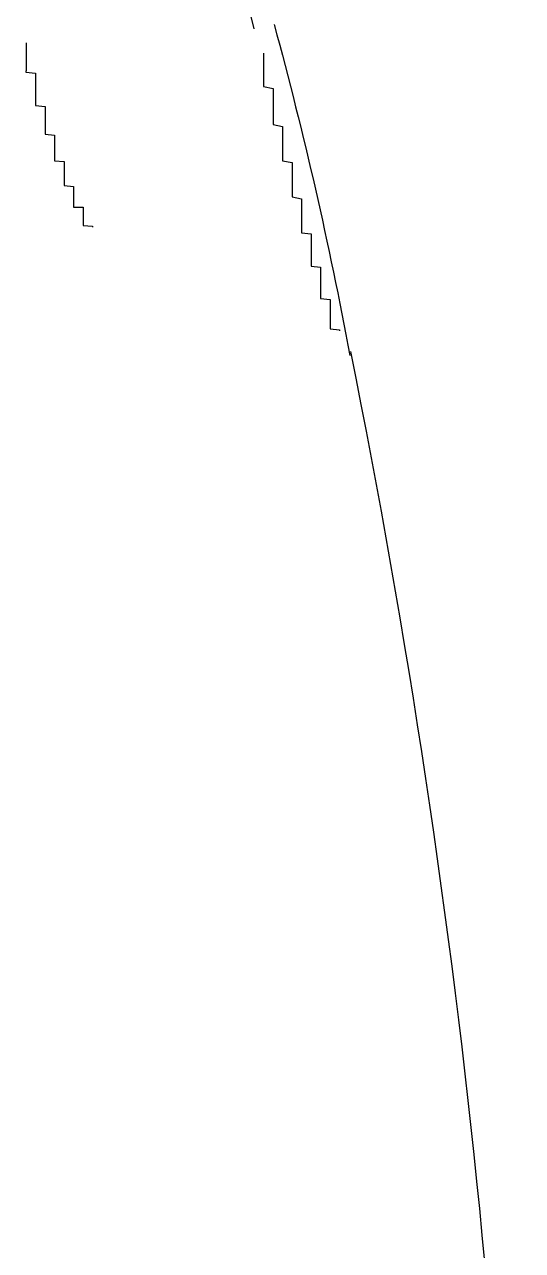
# Model space of a CAD drawing. Header units: millimetres. Extents: x 2698011 to 2856548, y 1019778 to 1210064.
# Drawn here: x 2781362.56 to 2781367.8, y 1123976.99 to 1123989.89 of the extents above; entities that cross this region are included whole.
import ezdxf

# ---------------------------------------------------------------- set-up
doc = ezdxf.new("R2010")
doc.units = ezdxf.units.MM
doc.layers.add('Bloques borde', color=9, linetype='Continuous')
doc.layers.add('Y_ CAJAS', color=9, linetype='Continuous')

# ---------------------------------------------------------------- blocks, each defined once
blk = doc.blocks.new('CO ALURA_  2500 tras 1120 CE ESQ - Inc')
at = {"layer": 'Bloques borde'}
for points in [[(0.543069936948541, -0.0262590805341745, 0), (0.543069936948541, -0.0262390805341681, 0), (0.543069936948541, -0.026219080534176, 0), (0.543069936948541, -0.0262090805341728, 0), (0.543069936948541, -0.0261890805341665, 0), (0.543069936948541, -0.0261690805341743, 0), (0.543069936948541, -0.026149080534168, 0), (0.543069936948541, -0.0261290805341759, 0), (0.543069936948541, -0.0261190805341727, 0), (0.543069936948541, -0.0260990805341663, 0), (0.543069936948541, -0.0260790805341742, 0), (0.543069936948541, -0.0260590805341678, 0), (0.543069936948541, -0.0260490805341647, 0), (0.543069936948541, -0.0260290805341725, 0), (0.543069936948541, -0.0260090805341662, 0), (0.543069936948541, -0.025989080534174, 0), (0.543069936948541, -0.0259790805341709, 0), (0.543069936948541, -0.0259590805341645, 0), (0.543069936948541, -0.0259390805341724, 0), (0.543069936948541, -0.0259290805341692, 0), (0.543069936948541, -0.0259090805341771, 0), (0.5431699369485444, -0.0258890805341707, 0), (0.5431699369485444, -0.0258790805341676, 0), (0.5431699369485444, -0.0258590805341754, 0), (0.5431699369485444, -0.0258390805341691, 0), (0.5431699369485444, -0.0258290805341659, 0), (0.5431699369485444, -0.0258090805341738, 0), (0.5431699369485444, -0.0257990805341706, 0), (0.5431699369485444, -0.0257790805341642, 0), (0.5431699369485444, -0.0257590805341721, 0), (0.5431699369485444, -0.0257490805341689, 0), (0.5431699369485444, -0.0257290805341768, 0), (0.5431699369485444, -0.0257090805341704, 0), (0.5431699369485444, -0.0256990805341673, 0), (0.5431699369485444, -0.0256790805341751, 0), (0.5431699369485444, -0.025669080534172, 0), (0.5431699369485444, -0.0256490805341656, 0), (0.5431699369485444, -0.0256290805341735, 0), (0.5431699369485444, -0.0256190805341703, 0), (0.5431699369485444, -0.0255990805341639, 0), (0.5431699369485444, -0.025589080534175, 0), (0.5431699369485444, -0.0255690805341686, 0), (0.5431699369485444, -0.0255490805341765, 0), (0.5431699369485444, -0.0255390805341733, 0), (0.5431699369485444, -0.02551908053416701, 0), (0.5431699369485444, -0.0255090805341638, 0), (0.5432699369485477, -0.0254890805341717, 0), (0.5432699369485477, -0.0254690805341653, 0), (0.5432699369485477, -0.0254590805341763, 0), (0.5432699369485477, -0.02543908053417, 0), (0.5432699369485477, -0.0254290805341668, 0), (0.5432699369485477, -0.0254090805341747, 0), (0.5432699369485477, -0.0253890805341683, 0), (0.5432699369485477, -0.0253790805341652, 0), (0.5432699369485477, -0.025359080534173, 0), (0.5432699369485477, -0.0253490805341699, 0), (0.5432699369485477, -0.0253290805341635, 0), (0.5432699369485477, -0.0253090805341714, 0), (0.5432699369485477, -0.0252990805341682, 0), (0.5432699369485477, -0.0252790805341761, 0), (0.5432699369485477, -0.0252690805341729, 0), (0.5432699369485477, -0.0252490805341665, 0), (0.5432699369485477, -0.0252390805341776, 0), (0.5432699369485477, -0.0252190805341712, 0), (0.5432699369485477, -0.0251990805341649, 0), (0.5432699369485477, -0.0251890805341759, 0), (0.5432699369485477, -0.0251690805341696, 0), (0.5432699369485477, -0.0251590805341664, 0), (0.5432699369485477, -0.0251390805341743, 0), (0.5432699369485477, -0.0251290805341711, 0), (0.5433699369485226, -0.0251090805341647, 0), (0.5433699369485226, -0.0250890805341726, 0), (0.5433699369485226, -0.0250790805341694, 0), (0.5433699369485226, -0.0250590805341773, 0), (0.5433699369485226, -0.0250490805341741, 0), (0.5433699369485226, -0.0250290805341678, 0), (0.5433699369485226, -0.0250190805341646, 0), (0.5433699369485226, -0.0249990805341724, 0), (0.5433699369485226, -0.0249890805341693, 0), (0.5433699369485226, -0.0249690805341771, 0), (0.5433699369485226, -0.024959080534174, 0), (0.5433699369485226, -0.0249390805341676, 0), (0.5433699369485226, -0.0249290805341644, 0), (0.5433699369485226, -0.0249090805341723, 0), (0.5433699369485226, -0.0248990805341691, 0), (0.5433699369485226, -0.024879080534177, 0), (0.5433699369485226, -0.0248690805341738, 0), (0.5433699369485226, -0.0248490805341675, 0), (0.5433699369485226, -0.0248390805341643, 0), (0.5433699369485226, -0.0248190805341722, 0), (0.5433699369485226, -0.024809080534169, 0), (0.5433699369485226, -0.0247890805341768, 0), (0.5433699369485226, -0.0247790805341737, 0), (0.5433699369485226, -0.0247590805341673, 0), (0.5433699369485226, -0.0247490805341641, 0), (0.5434699369485259, -0.024729080534172, 0), (0.5434699369485259, -0.0247190805341688, 0), (0.5434699369485259, -0.0246990805341767, 0), (0.5434699369485259, -0.0246890805341735, 0), (0.5434699369485259, -0.0246690805341672, 0), (0.5434699369485259, -0.0246590805341782, 0), (0.5434699369485259, -0.024649080534175, 0), (0.5434699369485259, -0.0246290805341687, 0), (0.5434699369485259, -0.0246190805341655, 0), (0.5434699369485259, -0.0245990805341734, 0), (0.5434699369485259, -0.0245890805341702, 0), (0.5434699369485259, -0.02457908053416701, 0), (0.5434699369485259, -0.0245590805341749, 0), (0.5434699369485259, -0.0245490805341717, 0), (0.5434699369485259, -0.0245290805341654, 0), (0.5434699369485259, -0.0245190805341764, 0), (0.5434699369485259, -0.0245090805341732, 0), (0.5434699369485259, -0.0244890805341669, 0), (0.5434699369485259, -0.0244790805341779, 0), (0.5434699369485259, -0.0244690805341747, 0), (0.5434699369485259, -0.0244490805341684, 0), (0.5434699369485259, -0.0244390805341652, 0), (0.5434699369485259, -0.0244190805341731, 0), (0.5434699369485259, -0.0244090805341699, 0), (0.5434699369485259, -0.0243990805341667, 0), (0.5434699369485259, -0.0243890805341778, 0), (0.5434699369485259, -0.0243690805341714, 0), (0.5435699369485292, -0.0243590805341683, 0), (0.5435699369485292, -0.0243490805341651, 0), (0.5435699369485292, -0.0243290805341729, 0), (0.5435699369485292, -0.0243190805341698, 0), (0.5435699369485292, -0.0243090805341666, 0), (0.5435699369485292, -0.0242890805341745, 0), (0.5435699369485292, -0.0242790805341713, 0), (0.5435699369485292, -0.0242690805341681, 0), (0.5435699369485292, -0.0242590805341649, 0), (0.5435699369485292, -0.0242390805341728, 0), (0.5435699369485292, -0.0242290805341696, 0), (0.5435699369485292, -0.0242190805341664, 0), (0.5435699369485292, -0.0242090805341775, 0), (0.5435699369485292, -0.0241890805341711, 0), (0.5435699369485292, -0.024179080534168, 0), (0.5435699369485292, -0.0241690805341648, 0), (0.5435699369485292, -0.0241590805341758, 0), (0.5435699369485292, -0.0241490805341727, 0), (0.5435699369485292, -0.0241290805341663, 0), (0.5435699369485292, -0.0241190805341773, 0), (0.5435699369485292, -0.0241090805341742, 0), (0.5435699369485292, -0.024099080534171, 0), (0.5435699369485292, -0.0240890805341678, 0), (0.5435699369485292, -0.0240790805341646, 0), (0.5435699369485292, -0.0240690805341757, 0), (0.5435699369485292, -0.0240490805341693, 0), (0.5435699369485292, -0.0240390805341662, 0), (0.5435699369485292, -0.0240290805341772, 0), (0.5435699369485292, -0.024019080534174, 0), (0.5436699369485325, -0.0240090805341708, 0), (0.5436699369485325, -0.0239990805341677, 0), (0.5436699369485325, -0.0239890805341787, 0), (0.5436699369485325, -0.0239790805341755, 0), (0.5436699369485325, -0.0239690805341724, 0), (0.5436699369485325, -0.023949080534166, 0), (0.5436699369485325, -0.023939080534177, 0), (0.5436699369485325, -0.0239290805341739, 0), (0.5436699369485325, -0.0239190805341707, 0), (0.5436699369485325, -0.0239090805341675, 0), (0.5436699369485325, -0.0238990805341786, 0), (0.5436699369485325, -0.0238890805341754, 0), (0.5436699369485325, -0.0238790805341722, 0), (0.5436699369485325, -0.023869080534169, 0), (0.5436699369485325, -0.0238590805341659, 0), (0.5436699369485325, -0.0238490805341769, 0), (0.5436699369485325, -0.0238390805341737, 0), (0.5436699369485325, -0.0238290805341706, 0), (0.5436699369485325, -0.0238190805341674, 0), (0.5436699369485325, -0.0238090805341784, 0), (0.5436699369485325, -0.0237990805341752, 0), (0.5436699369485325, -0.0237890805341721, 0), (0.5436699369485325, -0.0237790805341689, 0), (0.5436699369485325, -0.0237690805341657, 0), (0.5436699369485325, -0.0237590805341768, 0), (0.5436699369485325, -0.0237590805341768, 0), (0.5436699369485325, -0.0237490805341736, 0), (0.5436699369485325, -0.0237390805341704, 0), (0.5436699369485325, -0.0237290805341672, 0), (0.5436699369485325, -0.0237190805341783, 0), (0.5436699369485325, -0.0237090805341751, 0), (0.5436699369485325, -0.0236990805341719, 0), (0.5436699369485325, -0.0236890805341688, 0), (0.5436699369485325, -0.0236790805341656, 0), (0.5436699369485325, -0.0236790805341656, 0), (0.5437699369485359, -0.0236690805341766, 0), (0.5437699369485359, -0.0236590805341734, 0), (0.5437699369485359, -0.0236490805341703, 0), (0.5437699369485359, -0.0236390805341671, 0), (0.5437699369485359, -0.0236290805341781, 0), (0.5437699369485359, -0.0236290805341781, 0), (0.5437699369485359, -0.023619080534175, 0), (0.5437699369485359, -0.0236090805341718, 0), (0.5437699369485359, -0.0235990805341686, 0), (0.5437699369485359, -0.0235990805341686, 0), (0.5437699369485359, -0.0235890805341654, 0), (0.5437699369485359, -0.0235790805341765, 0), (0.5437699369485359, -0.0235690805341733, 0), (0.5437699369485359, -0.0235690805341733, 0), (0.5437699369485359, -0.0235590805341701, 0), (0.5437699369485359, -0.0235490805341669, 0), (0.5437699369485359, -0.02353908053417799, 0), (0.5437699369485359, -0.02353908053417799, 0), (0.5437699369485359, -0.0235290805341748, 0), (0.5437699369485359, -0.0235190805341716, 0), (0.5437699369485359, -0.0235190805341716, 0), (0.5437699369485359, -0.0235090805341685, 0), (0.5437699369485359, -0.0235090805341685, 0), (0.5437699369485359, -0.0234990805341653, 0), (0.5437699369485359, -0.0234890805341763, 0), (0.5437699369485359, -0.0234890805341763, 0), (0.5437699369485359, -0.0234790805341731, 0), (0.5437699369485359, -0.0234790805341731, 0), (0.5437699369485359, -0.02346908053417, 0), (0.5437699369485359, -0.0234590805341668, 0), (0.5437699369485359, -0.0234590805341668, 0), (0.5437699369485359, -0.0234490805341778, 0), (0.5437699369485359, -0.0234490805341778, 0), (0.5437699369485359, -0.0234390805341747, 0), (0.5437699369485359, -0.0234390805341747, 0), (0.5437699369485359, -0.0234290805341715, 0), (0.5437699369485359, -0.0234290805341715, 0), (0.5437699369485359, -0.0234190805341683, 0), (0.5437699369485359, -0.0234190805341683, 0), (0.5437699369485359, -0.0234090805341651, 0), (0.5437699369485359, -0.0234090805341651, 0), (0.5437699369485359, -0.0234090805341651, 0), (0.5437699369485359, -0.0233990805341762, 0), (0.5437699369485359, -0.0233990805341762, 0), (0.5437699369485359, -0.023389080534173, 0), (0.5437699369485359, -0.023389080534173, 0), (0.5437699369485359, -0.023389080534173, 0), (0.5437699369485359, -0.0233790805341698, 0), (0.5437699369485359, -0.0233790805341698, 0), (0.5437699369485359, -0.0233790805341698, 0), (0.5437699369485359, -0.0233690805341667, 0), (0.5437699369485359, -0.0233690805341667, 0), (0.5437699369485359, -0.0233690805341667, 0), (0.5437699369485359, -0.0233590805341777, 0), (0.5437699369485359, -0.0233590805341777, 0), (0.5437699369485359, -0.0233590805341777, 0), (0.5437699369485359, -0.0233590805341777, 0), (0.5438699369485392, -0.0233490805341745, 0), (0.5438699369485392, -0.0233490805341745, 0), (0.5438699369485392, -0.0233490805341745, 0), (0.5438699369485392, -0.0233490805341745, 0), (0.5438699369485392, -0.0233490805341745, 0), (0.5438699369485392, -0.0233490805341745, 0), (0.5438699369485392, -0.0233490805341745, 0), (0.5438699369485392, -0.0233390805341713, 0), (0.5438699369485392, -0.0233390805341713, 0), (0.5438699369485392, -0.0233390805341713, 0), (0.5438699369485392, -0.0233390805341713, 0), (0.5438699369485392, -0.0233390805341713, 0), (0.5438699369485392, -0.0233390805341713, 0)], [(0.543069936948541, -0.0262590805341745, 0), (0.543069936948541, -0.0262390805341681, 0), (0.543069936948541, -0.026219080534176, 0), (0.543069936948541, -0.0262090805341728, 0), (0.543069936948541, -0.0261890805341665, 0), (0.543069936948541, -0.0261690805341743, 0), (0.543069936948541, -0.026149080534168, 0), (0.543069936948541, -0.0261290805341759, 0), (0.543069936948541, -0.0261190805341727, 0), (0.543069936948541, -0.0260990805341663, 0), (0.543069936948541, -0.0260790805341742, 0), (0.543069936948541, -0.0260590805341678, 0), (0.543069936948541, -0.0260490805341647, 0), (0.543069936948541, -0.0260290805341725, 0), (0.543069936948541, -0.0260090805341662, 0), (0.543069936948541, -0.025989080534174, 0), (0.543069936948541, -0.0259790805341709, 0), (0.543069936948541, -0.0259590805341645, 0), (0.543069936948541, -0.0259390805341724, 0), (0.543069936948541, -0.0259290805341692, 0), (0.543069936948541, -0.0259090805341771, 0), (0.5431699369485444, -0.0258890805341707, 0), (0.5431699369485444, -0.0258790805341676, 0), (0.5431699369485444, -0.0258590805341754, 0), (0.5431699369485444, -0.0258390805341691, 0), (0.5431699369485444, -0.0258290805341659, 0), (0.5431699369485444, -0.0258090805341738, 0), (0.5431699369485444, -0.0257990805341706, 0), (0.5431699369485444, -0.0257790805341642, 0), (0.5431699369485444, -0.0257590805341721, 0), (0.5431699369485444, -0.0257490805341689, 0), (0.5431699369485444, -0.0257290805341768, 0), (0.5431699369485444, -0.0257090805341704, 0), (0.5431699369485444, -0.0256990805341673, 0), (0.5431699369485444, -0.0256790805341751, 0), (0.5431699369485444, -0.025669080534172, 0), (0.5431699369485444, -0.0256490805341656, 0), (0.5431699369485444, -0.0256290805341735, 0), (0.5431699369485444, -0.0256190805341703, 0), (0.5431699369485444, -0.0255990805341639, 0), (0.5431699369485444, -0.025589080534175, 0), (0.5431699369485444, -0.0255690805341686, 0), (0.5431699369485444, -0.0255490805341765, 0), (0.5431699369485444, -0.0255390805341733, 0), (0.5431699369485444, -0.02551908053416701, 0), (0.5431699369485444, -0.0255090805341638, 0), (0.5432699369485477, -0.0254890805341717, 0), (0.5432699369485477, -0.0254690805341653, 0), (0.5432699369485477, -0.0254590805341763, 0), (0.5432699369485477, -0.02543908053417, 0), (0.5432699369485477, -0.0254290805341668, 0), (0.5432699369485477, -0.0254090805341747, 0), (0.5432699369485477, -0.0253890805341683, 0), (0.5432699369485477, -0.0253790805341652, 0), (0.5432699369485477, -0.025359080534173, 0), (0.5432699369485477, -0.0253490805341699, 0), (0.5432699369485477, -0.0253290805341635, 0), (0.5432699369485477, -0.0253090805341714, 0), (0.5432699369485477, -0.0252990805341682, 0), (0.5432699369485477, -0.0252790805341761, 0), (0.5432699369485477, -0.0252690805341729, 0), (0.5432699369485477, -0.0252490805341665, 0), (0.5432699369485477, -0.0252390805341776, 0), (0.5432699369485477, -0.0252190805341712, 0), (0.5432699369485477, -0.0251990805341649, 0), (0.5432699369485477, -0.0251890805341759, 0), (0.5432699369485477, -0.0251690805341696, 0), (0.5432699369485477, -0.0251590805341664, 0), (0.5432699369485477, -0.0251390805341743, 0), (0.5432699369485477, -0.0251290805341711, 0), (0.5433699369485226, -0.0251090805341647, 0), (0.5433699369485226, -0.0250890805341726, 0), (0.5433699369485226, -0.0250790805341694, 0), (0.5433699369485226, -0.0250590805341773, 0), (0.5433699369485226, -0.0250490805341741, 0), (0.5433699369485226, -0.0250290805341678, 0), (0.5433699369485226, -0.0250190805341646, 0), (0.5433699369485226, -0.0249990805341724, 0), (0.5433699369485226, -0.0249890805341693, 0), (0.5433699369485226, -0.0249690805341771, 0), (0.5433699369485226, -0.024959080534174, 0), (0.5433699369485226, -0.0249390805341676, 0), (0.5433699369485226, -0.0249290805341644, 0), (0.5433699369485226, -0.0249090805341723, 0), (0.5433699369485226, -0.0248990805341691, 0), (0.5433699369485226, -0.024879080534177, 0), (0.5433699369485226, -0.0248690805341738, 0), (0.5433699369485226, -0.0248490805341675, 0), (0.5433699369485226, -0.0248390805341643, 0), (0.5433699369485226, -0.0248190805341722, 0), (0.5433699369485226, -0.024809080534169, 0), (0.5433699369485226, -0.0247890805341768, 0), (0.5433699369485226, -0.0247790805341737, 0), (0.5433699369485226, -0.0247590805341673, 0), (0.5433699369485226, -0.0247490805341641, 0), (0.5434699369485259, -0.024729080534172, 0), (0.5434699369485259, -0.0247190805341688, 0), (0.5434699369485259, -0.0246990805341767, 0), (0.5434699369485259, -0.0246890805341735, 0), (0.5434699369485259, -0.0246690805341672, 0), (0.5434699369485259, -0.0246590805341782, 0), (0.5434699369485259, -0.024649080534175, 0), (0.5434699369485259, -0.0246290805341687, 0), (0.5434699369485259, -0.0246190805341655, 0), (0.5434699369485259, -0.0245990805341734, 0), (0.5434699369485259, -0.0245890805341702, 0), (0.5434699369485259, -0.02457908053416701, 0), (0.5434699369485259, -0.0245590805341749, 0), (0.5434699369485259, -0.0245490805341717, 0), (0.5434699369485259, -0.0245290805341654, 0), (0.5434699369485259, -0.0245190805341764, 0), (0.5434699369485259, -0.0245090805341732, 0), (0.5434699369485259, -0.0244890805341669, 0), (0.5434699369485259, -0.0244790805341779, 0), (0.5434699369485259, -0.0244690805341747, 0), (0.5434699369485259, -0.0244490805341684, 0), (0.5434699369485259, -0.0244390805341652, 0), (0.5434699369485259, -0.0244190805341731, 0), (0.5434699369485259, -0.0244090805341699, 0), (0.5434699369485259, -0.0243990805341667, 0), (0.5434699369485259, -0.0243890805341778, 0), (0.5434699369485259, -0.0243690805341714, 0), (0.5435699369485292, -0.0243590805341683, 0), (0.5435699369485292, -0.0243490805341651, 0), (0.5435699369485292, -0.0243290805341729, 0), (0.5435699369485292, -0.0243190805341698, 0), (0.5435699369485292, -0.0243090805341666, 0), (0.5435699369485292, -0.0242890805341745, 0), (0.5435699369485292, -0.0242790805341713, 0), (0.5435699369485292, -0.0242690805341681, 0), (0.5435699369485292, -0.0242590805341649, 0), (0.5435699369485292, -0.0242390805341728, 0), (0.5435699369485292, -0.0242290805341696, 0), (0.5435699369485292, -0.0242190805341664, 0), (0.5435699369485292, -0.0242090805341775, 0), (0.5435699369485292, -0.0241890805341711, 0), (0.5435699369485292, -0.024179080534168, 0), (0.5435699369485292, -0.0241690805341648, 0), (0.5435699369485292, -0.0241590805341758, 0), (0.5435699369485292, -0.0241490805341727, 0), (0.5435699369485292, -0.0241290805341663, 0), (0.5435699369485292, -0.0241190805341773, 0), (0.5435699369485292, -0.0241090805341742, 0), (0.5435699369485292, -0.024099080534171, 0), (0.5435699369485292, -0.0240890805341678, 0), (0.5435699369485292, -0.0240790805341646, 0), (0.5435699369485292, -0.0240690805341757, 0), (0.5435699369485292, -0.0240490805341693, 0), (0.5435699369485292, -0.0240390805341662, 0), (0.5435699369485292, -0.0240290805341772, 0), (0.5435699369485292, -0.024019080534174, 0), (0.5436699369485325, -0.0240090805341708, 0), (0.5436699369485325, -0.0239990805341677, 0), (0.5436699369485325, -0.0239890805341787, 0), (0.5436699369485325, -0.0239790805341755, 0), (0.5436699369485325, -0.0239690805341724, 0), (0.5436699369485325, -0.023949080534166, 0), (0.5436699369485325, -0.023939080534177, 0), (0.5436699369485325, -0.0239290805341739, 0), (0.5436699369485325, -0.0239190805341707, 0), (0.5436699369485325, -0.0239090805341675, 0), (0.5436699369485325, -0.0238990805341786, 0), (0.5436699369485325, -0.0238890805341754, 0), (0.5436699369485325, -0.0238790805341722, 0), (0.5436699369485325, -0.023869080534169, 0), (0.5436699369485325, -0.0238590805341659, 0), (0.5436699369485325, -0.0238490805341769, 0), (0.5436699369485325, -0.0238390805341737, 0), (0.5436699369485325, -0.0238290805341706, 0), (0.5436699369485325, -0.0238190805341674, 0), (0.5436699369485325, -0.0238090805341784, 0), (0.5436699369485325, -0.0237990805341752, 0), (0.5436699369485325, -0.0237890805341721, 0), (0.5436699369485325, -0.0237790805341689, 0), (0.5436699369485325, -0.0237690805341657, 0), (0.5436699369485325, -0.0237590805341768, 0), (0.5436699369485325, -0.0237590805341768, 0), (0.5436699369485325, -0.0237490805341736, 0), (0.5436699369485325, -0.0237390805341704, 0), (0.5436699369485325, -0.0237290805341672, 0), (0.5436699369485325, -0.0237190805341783, 0), (0.5436699369485325, -0.0237090805341751, 0), (0.5436699369485325, -0.0236990805341719, 0), (0.5436699369485325, -0.0236890805341688, 0), (0.5436699369485325, -0.0236790805341656, 0), (0.5436699369485325, -0.0236790805341656, 0), (0.5437699369485359, -0.0236690805341766, 0), (0.5437699369485359, -0.0236590805341734, 0), (0.5437699369485359, -0.0236490805341703, 0), (0.5437699369485359, -0.0236390805341671, 0), (0.5437699369485359, -0.0236290805341781, 0), (0.5437699369485359, -0.0236290805341781, 0), (0.5437699369485359, -0.023619080534175, 0), (0.5437699369485359, -0.0236090805341718, 0), (0.5437699369485359, -0.0235990805341686, 0), (0.5437699369485359, -0.0235990805341686, 0), (0.5437699369485359, -0.0235890805341654, 0), (0.5437699369485359, -0.0235790805341765, 0), (0.5437699369485359, -0.0235690805341733, 0), (0.5437699369485359, -0.0235690805341733, 0), (0.5437699369485359, -0.0235590805341701, 0), (0.5437699369485359, -0.0235490805341669, 0), (0.5437699369485359, -0.02353908053417799, 0), (0.5437699369485359, -0.02353908053417799, 0), (0.5437699369485359, -0.0235290805341748, 0), (0.5437699369485359, -0.0235190805341716, 0), (0.5437699369485359, -0.0235190805341716, 0), (0.5437699369485359, -0.0235090805341685, 0), (0.5437699369485359, -0.0235090805341685, 0), (0.5437699369485359, -0.0234990805341653, 0), (0.5437699369485359, -0.0234890805341763, 0), (0.5437699369485359, -0.0234890805341763, 0), (0.5437699369485359, -0.0234790805341731, 0), (0.5437699369485359, -0.0234790805341731, 0), (0.5437699369485359, -0.02346908053417, 0), (0.5437699369485359, -0.0234590805341668, 0), (0.5437699369485359, -0.0234590805341668, 0), (0.5437699369485359, -0.0234490805341778, 0), (0.5437699369485359, -0.0234490805341778, 0), (0.5437699369485359, -0.0234390805341747, 0), (0.5437699369485359, -0.0234390805341747, 0), (0.5437699369485359, -0.0234290805341715, 0), (0.5437699369485359, -0.0234290805341715, 0), (0.5437699369485359, -0.0234190805341683, 0), (0.5437699369485359, -0.0234190805341683, 0), (0.5437699369485359, -0.0234090805341651, 0), (0.5437699369485359, -0.0234090805341651, 0), (0.5437699369485359, -0.0234090805341651, 0), (0.5437699369485359, -0.0233990805341762, 0), (0.5437699369485359, -0.0233990805341762, 0), (0.5437699369485359, -0.023389080534173, 0), (0.5437699369485359, -0.023389080534173, 0), (0.5437699369485359, -0.023389080534173, 0), (0.5437699369485359, -0.0233790805341698, 0), (0.5437699369485359, -0.0233790805341698, 0), (0.5437699369485359, -0.0233790805341698, 0), (0.5437699369485359, -0.0233690805341667, 0), (0.5437699369485359, -0.0233690805341667, 0), (0.5437699369485359, -0.0233690805341667, 0), (0.5437699369485359, -0.0233590805341777, 0), (0.5437699369485359, -0.0233590805341777, 0), (0.5437699369485359, -0.0233590805341777, 0), (0.5437699369485359, -0.0233590805341777, 0), (0.5438699369485392, -0.0233490805341745, 0), (0.5438699369485392, -0.0233490805341745, 0), (0.5438699369485392, -0.0233490805341745, 0), (0.5438699369485392, -0.0233490805341745, 0), (0.5438699369485392, -0.0233490805341745, 0), (0.5438699369485392, -0.0233490805341745, 0), (0.5438699369485392, -0.0233490805341745, 0), (0.5438699369485392, -0.0233390805341713, 0), (0.5438699369485392, -0.0233390805341713, 0), (0.5438699369485392, -0.0233390805341713, 0), (0.5438699369485392, -0.0233390805341713, 0), (0.5438699369485392, -0.0233390805341713, 0), (0.5438699369485392, -0.0233390805341713, 0)], [(0.5405699369485433, -0.0263690805341668, 0), (0.5405699369485433, -0.0263490805341746, 0), (0.5405699369485433, -0.0263390805341715, 0), (0.5405699369485433, -0.0263290805341683, 0), (0.5405699369485433, -0.0263190805341651, 0), (0.5405699369485433, -0.0263090805341761, 0), (0.5405699369485433, -0.0262890805341698, 0), (0.5405699369485433, -0.0262790805341666, 0), (0.5405699369485433, -0.0262690805341634, 0), (0.5405699369485433, -0.0262590805341745, 0), (0.5405699369485433, -0.0262490805341713, 0), (0.5405699369485433, -0.0262390805341681, 0), (0.5405699369485433, -0.026229080534165, 0), (0.5405699369485433, -0.0262090805341728, 0), (0.5405699369485433, -0.0261990805341697, 0), (0.5405699369485433, -0.0261890805341665, 0), (0.5405699369485433, -0.0261790805341633, 0), (0.5405699369485433, -0.0261690805341743, 0), (0.5405699369485433, -0.0261590805341712, 0), (0.5405699369485433, -0.026149080534168, 0), (0.5405699369485433, -0.0261390805341648, 0), (0.5405699369485433, -0.0261290805341759, 0), (0.5405699369485433, -0.0261090805341695, 0), (0.5405699369485433, -0.0260990805341663, 0), (0.5405699369485433, -0.0260890805341632, 0), (0.5405699369485433, -0.0260790805341742, 0), (0.5405699369485433, -0.026069080534171, 0), (0.5405699369485433, -0.0260590805341678, 0), (0.5406699369485466, -0.0260490805341647, 0), (0.5406699369485466, -0.0260390805341757, 0), (0.5406699369485466, -0.0260290805341725, 0), (0.5406699369485466, -0.0260190805341694, 0), (0.5406699369485466, -0.0260090805341662, 0), (0.5406699369485466, -0.025999080534163, 0), (0.5406699369485466, -0.025989080534174, 0), (0.5406699369485466, -0.0259690805341677, 0), (0.5406699369485466, -0.0259590805341645, 0), (0.5406699369485466, -0.0259490805341756, 0), (0.5406699369485466, -0.0259390805341724, 0), (0.5406699369485466, -0.0259290805341692, 0), (0.5406699369485466, -0.025919080534166, 0), (0.5406699369485466, -0.0259090805341771, 0), (0.5406699369485466, -0.0258990805341739, 0), (0.5406699369485466, -0.0258890805341707, 0), (0.5406699369485466, -0.0258790805341676, 0), (0.5406699369485466, -0.0258690805341644, 0), (0.5406699369485466, -0.0258590805341754, 0), (0.5406699369485466, -0.0258490805341722, 0), (0.5406699369485466, -0.0258390805341691, 0), (0.5406699369485466, -0.0258190805341769, 0), (0.5406699369485466, -0.0258090805341738, 0), (0.5406699369485466, -0.0257990805341706, 0), (0.5406699369485466, -0.0257890805341674, 0), (0.5406699369485466, -0.0257790805341642, 0), (0.5406699369485466, -0.0257690805341753, 0), (0.5406699369485466, -0.0257590805341721, 0), (0.5406699369485466, -0.0257490805341689, 0), (0.5406699369485466, -0.0257390805341657, 0), (0.5406699369485466, -0.0257290805341768, 0), (0.5406699369485466, -0.0257190805341736, 0), (0.5406699369485466, -0.0257090805341704, 0), (0.54076993694855, -0.0256990805341673, 0), (0.54076993694855, -0.0256890805341641, 0), (0.54076993694855, -0.0256790805341751, 0), (0.54076993694855, -0.0256590805341688, 0), (0.54076993694855, -0.0256490805341656, 0), (0.54076993694855, -0.0256390805341766, 0), (0.54076993694855, -0.0256290805341735, 0), (0.54076993694855, -0.0256190805341703, 0), (0.54076993694855, -0.0256090805341671, 0), (0.54076993694855, -0.0255990805341639, 0), (0.54076993694855, -0.025589080534175, 0), (0.54076993694855, -0.0255790805341718, 0), (0.54076993694855, -0.0255690805341686, 0), (0.54076993694855, -0.0255590805341655, 0), (0.54076993694855, -0.0255490805341765, 0), (0.54076993694855, -0.0255390805341733, 0), (0.54076993694855, -0.0255290805341701, 0), (0.54076993694855, -0.02551908053416701, 0), (0.54076993694855, -0.0255090805341638, 0), (0.54076993694855, -0.0254990805341748, 0), (0.54076993694855, -0.0254890805341717, 0), (0.54076993694855, -0.0254790805341685, 0), (0.54076993694855, -0.0254690805341653, 0), (0.54076993694855, -0.0254590805341763, 0), (0.54076993694855, -0.0254490805341732, 0), (0.54076993694855, -0.02543908053417, 0), (0.54076993694855, -0.0254290805341668, 0), (0.54076993694855, -0.0254190805341637, 0), (0.54076993694855, -0.0254090805341747, 0), (0.5408699369485248, -0.0253990805341715, 0), (0.5408699369485248, -0.0253890805341683, 0), (0.5408699369485248, -0.0253790805341652, 0), (0.5408699369485248, -0.0253690805341762, 0), (0.5408699369485248, -0.025359080534173, 0), (0.5408699369485248, -0.0253490805341699, 0), (0.5408699369485248, -0.0253390805341667, 0), (0.5408699369485248, -0.0253290805341635, 0), (0.5408699369485248, -0.0253190805341745, 0), (0.5408699369485248, -0.0253090805341714, 0), (0.5408699369485248, -0.0252990805341682, 0), (0.5408699369485248, -0.025289080534165, 0), (0.5408699369485248, -0.0252790805341761, 0), (0.5408699369485248, -0.0252690805341729, 0), (0.5408699369485248, -0.0252590805341697, 0), (0.5408699369485248, -0.0252490805341665, 0), (0.5408699369485248, -0.0252390805341776, 0), (0.5408699369485248, -0.0252290805341744, 0), (0.5408699369485248, -0.0252190805341712, 0), (0.5408699369485248, -0.0252090805341681, 0), (0.5408699369485248, -0.0251990805341649, 0), (0.5408699369485248, -0.0251890805341759, 0), (0.5408699369485248, -0.0251790805341727, 0), (0.5408699369485248, -0.0251690805341696, 0), (0.5408699369485248, -0.0251590805341664, 0), (0.5408699369485248, -0.0251490805341774, 0), (0.5408699369485248, -0.0251390805341743, 0), (0.5408699369485248, -0.0251390805341743, 0), (0.5408699369485248, -0.0251290805341711, 0), (0.5409699369485284, -0.0251190805341679, 0), (0.5409699369485284, -0.0251090805341647, 0), (0.5409699369485284, -0.0250990805341758, 0), (0.5409699369485284, -0.0250890805341726, 0), (0.5409699369485284, -0.0250790805341694, 0), (0.5409699369485284, -0.0250690805341662, 0), (0.5409699369485284, -0.0250590805341773, 0), (0.5409699369485284, -0.0250590805341773, 0), (0.5409699369485284, -0.0250490805341741, 0), (0.5409699369485284, -0.0250390805341709, 0), (0.5409699369485284, -0.0250290805341678, 0), (0.5409699369485284, -0.0250190805341646, 0), (0.5409699369485284, -0.0250090805341756, 0), (0.5409699369485284, -0.0249990805341724, 0), (0.5409699369485284, -0.0249990805341724, 0), (0.5409699369485284, -0.0249890805341693, 0), (0.5409699369485284, -0.0249790805341661, 0), (0.5409699369485284, -0.0249690805341771, 0), (0.5409699369485284, -0.024959080534174, 0), (0.5409699369485284, -0.0249490805341708, 0), (0.5409699369485284, -0.0249490805341708, 0), (0.5409699369485284, -0.0249390805341676, 0), (0.5409699369485284, -0.0249290805341644, 0), (0.5409699369485284, -0.0249190805341755, 0), (0.5409699369485284, -0.0249090805341723, 0), (0.5409699369485284, -0.0249090805341723, 0), (0.5409699369485284, -0.0248990805341691, 0), (0.5409699369485284, -0.024889080534166, 0), (0.5409699369485284, -0.024879080534177, 0), (0.5409699369485284, -0.0248690805341738, 0), (0.5409699369485284, -0.0248690805341738, 0), (0.5410699369485314, -0.0248590805341706, 0), (0.5410699369485314, -0.0248490805341675, 0), (0.5410699369485314, -0.0248390805341643, 0), (0.5410699369485314, -0.0248390805341643, 0), (0.5410699369485314, -0.0248290805341753, 0), (0.5410699369485314, -0.0248190805341722, 0), (0.5410699369485314, -0.024809080534169, 0), (0.5410699369485314, -0.024809080534169, 0), (0.5410699369485314, -0.0247990805341658, 0), (0.5410699369485314, -0.0247890805341768, 0), (0.5410699369485314, -0.0247890805341768, 0), (0.5410699369485314, -0.0247790805341737, 0), (0.5410699369485314, -0.0247690805341705, 0), (0.5410699369485314, -0.0247690805341705, 0), (0.5410699369485314, -0.0247590805341673, 0), (0.5410699369485314, -0.0247490805341641, 0), (0.5410699369485314, -0.0247490805341641, 0), (0.5410699369485314, -0.0247390805341752, 0), (0.5410699369485314, -0.024729080534172, 0), (0.5410699369485314, -0.024729080534172, 0), (0.5410699369485314, -0.0247190805341688, 0), (0.5410699369485314, -0.0247090805341657, 0), (0.5410699369485314, -0.0247090805341657, 0), (0.5410699369485314, -0.0246990805341767, 0), (0.5410699369485314, -0.0246890805341735, 0), (0.5410699369485314, -0.0246890805341735, 0), (0.5410699369485314, -0.0246790805341704, 0), (0.5410699369485314, -0.0246790805341704, 0), (0.5410699369485314, -0.0246690805341672, 0), (0.5410699369485314, -0.0246590805341782, 0), (0.5410699369485314, -0.0246590805341782, 0), (0.5410699369485314, -0.024649080534175, 0), (0.5410699369485314, -0.024649080534175, 0), (0.5410699369485314, -0.0246390805341719, 0), (0.5411699369485348, -0.0246390805341719, 0), (0.5411699369485348, -0.0246290805341687, 0), (0.5411699369485348, -0.0246290805341687, 0), (0.5411699369485348, -0.0246190805341655, 0), (0.5411699369485348, -0.0246090805341766, 0), (0.5411699369485348, -0.0246090805341766, 0), (0.5411699369485348, -0.0245990805341734, 0), (0.5411699369485348, -0.0245990805341734, 0), (0.5411699369485348, -0.0245890805341702, 0), (0.5411699369485348, -0.0245890805341702, 0), (0.5411699369485348, -0.02457908053416701, 0), (0.5411699369485348, -0.02457908053416701, 0), (0.5411699369485348, -0.0245690805341781, 0), (0.5411699369485348, -0.0245690805341781, 0), (0.5411699369485348, -0.0245690805341781, 0), (0.5411699369485348, -0.0245590805341749, 0), (0.5411699369485348, -0.0245590805341749, 0), (0.5411699369485348, -0.0245490805341717, 0), (0.5411699369485348, -0.0245490805341717, 0), (0.5411699369485348, -0.0245390805341685, 0), (0.5411699369485348, -0.0245390805341685, 0), (0.5411699369485348, -0.0245390805341685, 0), (0.5411699369485348, -0.0245290805341654, 0), (0.5411699369485348, -0.0245290805341654, 0), (0.5411699369485348, -0.0245190805341764, 0), (0.5411699369485348, -0.0245190805341764, 0), (0.5411699369485348, -0.0245190805341764, 0), (0.5411699369485348, -0.0245090805341732, 0), (0.5411699369485348, -0.0245090805341732, 0), (0.5411699369485348, -0.0244990805341701, 0), (0.5411699369485348, -0.0244990805341701, 0), (0.5411699369485348, -0.0244990805341701, 0), (0.5411699369485348, -0.0244890805341669, 0), (0.5411699369485348, -0.0244890805341669, 0), (0.5411699369485348, -0.0244890805341669, 0), (0.5411699369485348, -0.0244890805341669, 0), (0.5411699369485348, -0.0244790805341779, 0), (0.5411699369485348, -0.0244790805341779, 0), (0.5411699369485348, -0.0244790805341779, 0), (0.5411699369485348, -0.0244690805341747, 0), (0.5411699369485348, -0.0244690805341747, 0), (0.5411699369485348, -0.0244690805341747, 0), (0.5411699369485348, -0.0244690805341747, 0), (0.5411699369485348, -0.0244590805341716, 0), (0.5411699369485348, -0.0244590805341716, 0), (0.5411699369485348, -0.0244590805341716, 0), (0.5411699369485348, -0.0244590805341716, 0), (0.5411699369485348, -0.0244490805341684, 0), (0.5411699369485348, -0.0244490805341684, 0), (0.5411699369485348, -0.0244490805341684, 0), (0.5411699369485348, -0.0244490805341684, 0), (0.5411699369485348, -0.0244490805341684, 0), (0.5412699369485381, -0.0244390805341652, 0), (0.5412699369485381, -0.0244390805341652, 0), (0.5412699369485381, -0.0244390805341652, 0), (0.5412699369485381, -0.0244390805341652, 0), (0.5412699369485381, -0.0244390805341652, 0), (0.5412699369485381, -0.0244390805341652, 0), (0.5412699369485381, -0.0244390805341652, 0), (0.5412699369485381, -0.0244290805341763, 0), (0.5412699369485381, -0.0244290805341763, 0), (0.5412699369485381, -0.0244290805341763, 0), (0.5412699369485381, -0.0244290805341763, 0), (0.5412699369485381, -0.0244290805341763, 0), (0.5412699369485381, -0.0244290805341763, 0), (0.5412699369485381, -0.0244290805341763, 0), (0.5412699369485381, -0.0244290805341763, 0), (0.5412699369485381, -0.0244290805341763, 0), (0.5412699369485381, -0.0244290805341763, 0), (0.5412699369485381, -0.0244290805341763, 0), (0.5412699369485381, -0.0244290805341763, 0), (0.5412699369485381, -0.0244290805341763, 0)], [(0.5405699369485433, -0.0263690805341668, 0), (0.5405699369485433, -0.0263490805341746, 0), (0.5405699369485433, -0.0263390805341715, 0), (0.5405699369485433, -0.0263290805341683, 0), (0.5405699369485433, -0.0263190805341651, 0), (0.5405699369485433, -0.0263090805341761, 0), (0.5405699369485433, -0.0262890805341698, 0), (0.5405699369485433, -0.0262790805341666, 0), (0.5405699369485433, -0.0262690805341634, 0), (0.5405699369485433, -0.0262590805341745, 0), (0.5405699369485433, -0.0262490805341713, 0), (0.5405699369485433, -0.0262390805341681, 0), (0.5405699369485433, -0.026229080534165, 0), (0.5405699369485433, -0.0262090805341728, 0), (0.5405699369485433, -0.0261990805341697, 0), (0.5405699369485433, -0.0261890805341665, 0), (0.5405699369485433, -0.0261790805341633, 0), (0.5405699369485433, -0.0261690805341743, 0), (0.5405699369485433, -0.0261590805341712, 0), (0.5405699369485433, -0.026149080534168, 0), (0.5405699369485433, -0.0261390805341648, 0), (0.5405699369485433, -0.0261290805341759, 0), (0.5405699369485433, -0.0261090805341695, 0), (0.5405699369485433, -0.0260990805341663, 0), (0.5405699369485433, -0.0260890805341632, 0), (0.5405699369485433, -0.0260790805341742, 0), (0.5405699369485433, -0.026069080534171, 0), (0.5405699369485433, -0.0260590805341678, 0), (0.5406699369485466, -0.0260490805341647, 0), (0.5406699369485466, -0.0260390805341757, 0), (0.5406699369485466, -0.0260290805341725, 0), (0.5406699369485466, -0.0260190805341694, 0), (0.5406699369485466, -0.0260090805341662, 0), (0.5406699369485466, -0.025999080534163, 0), (0.5406699369485466, -0.025989080534174, 0), (0.5406699369485466, -0.0259690805341677, 0), (0.5406699369485466, -0.0259590805341645, 0), (0.5406699369485466, -0.0259490805341756, 0), (0.5406699369485466, -0.0259390805341724, 0), (0.5406699369485466, -0.0259290805341692, 0), (0.5406699369485466, -0.025919080534166, 0), (0.5406699369485466, -0.0259090805341771, 0), (0.5406699369485466, -0.0258990805341739, 0), (0.5406699369485466, -0.0258890805341707, 0), (0.5406699369485466, -0.0258790805341676, 0), (0.5406699369485466, -0.0258690805341644, 0), (0.5406699369485466, -0.0258590805341754, 0), (0.5406699369485466, -0.0258490805341722, 0), (0.5406699369485466, -0.0258390805341691, 0), (0.5406699369485466, -0.0258190805341769, 0), (0.5406699369485466, -0.0258090805341738, 0), (0.5406699369485466, -0.0257990805341706, 0), (0.5406699369485466, -0.0257890805341674, 0), (0.5406699369485466, -0.0257790805341642, 0), (0.5406699369485466, -0.0257690805341753, 0), (0.5406699369485466, -0.0257590805341721, 0), (0.5406699369485466, -0.0257490805341689, 0), (0.5406699369485466, -0.0257390805341657, 0), (0.5406699369485466, -0.0257290805341768, 0), (0.5406699369485466, -0.0257190805341736, 0), (0.5406699369485466, -0.0257090805341704, 0), (0.54076993694855, -0.0256990805341673, 0), (0.54076993694855, -0.0256890805341641, 0), (0.54076993694855, -0.0256790805341751, 0), (0.54076993694855, -0.0256590805341688, 0), (0.54076993694855, -0.0256490805341656, 0), (0.54076993694855, -0.0256390805341766, 0), (0.54076993694855, -0.0256290805341735, 0), (0.54076993694855, -0.0256190805341703, 0), (0.54076993694855, -0.0256090805341671, 0), (0.54076993694855, -0.0255990805341639, 0), (0.54076993694855, -0.025589080534175, 0), (0.54076993694855, -0.0255790805341718, 0), (0.54076993694855, -0.0255690805341686, 0), (0.54076993694855, -0.0255590805341655, 0), (0.54076993694855, -0.0255490805341765, 0), (0.54076993694855, -0.0255390805341733, 0), (0.54076993694855, -0.0255290805341701, 0), (0.54076993694855, -0.02551908053416701, 0), (0.54076993694855, -0.0255090805341638, 0), (0.54076993694855, -0.0254990805341748, 0), (0.54076993694855, -0.0254890805341717, 0), (0.54076993694855, -0.0254790805341685, 0), (0.54076993694855, -0.0254690805341653, 0), (0.54076993694855, -0.0254590805341763, 0), (0.54076993694855, -0.0254490805341732, 0), (0.54076993694855, -0.02543908053417, 0), (0.54076993694855, -0.0254290805341668, 0), (0.54076993694855, -0.0254190805341637, 0), (0.54076993694855, -0.0254090805341747, 0), (0.5408699369485248, -0.0253990805341715, 0), (0.5408699369485248, -0.0253890805341683, 0), (0.5408699369485248, -0.0253790805341652, 0), (0.5408699369485248, -0.0253690805341762, 0), (0.5408699369485248, -0.025359080534173, 0), (0.5408699369485248, -0.0253490805341699, 0), (0.5408699369485248, -0.0253390805341667, 0), (0.5408699369485248, -0.0253290805341635, 0), (0.5408699369485248, -0.0253190805341745, 0), (0.5408699369485248, -0.0253090805341714, 0), (0.5408699369485248, -0.0252990805341682, 0), (0.5408699369485248, -0.025289080534165, 0), (0.5408699369485248, -0.0252790805341761, 0), (0.5408699369485248, -0.0252690805341729, 0), (0.5408699369485248, -0.0252590805341697, 0), (0.5408699369485248, -0.0252490805341665, 0), (0.5408699369485248, -0.0252390805341776, 0), (0.5408699369485248, -0.0252290805341744, 0), (0.5408699369485248, -0.0252190805341712, 0), (0.5408699369485248, -0.0252090805341681, 0), (0.5408699369485248, -0.0251990805341649, 0), (0.5408699369485248, -0.0251890805341759, 0), (0.5408699369485248, -0.0251790805341727, 0), (0.5408699369485248, -0.0251690805341696, 0), (0.5408699369485248, -0.0251590805341664, 0), (0.5408699369485248, -0.0251490805341774, 0), (0.5408699369485248, -0.0251390805341743, 0), (0.5408699369485248, -0.0251390805341743, 0), (0.5408699369485248, -0.0251290805341711, 0), (0.5409699369485284, -0.0251190805341679, 0), (0.5409699369485284, -0.0251090805341647, 0), (0.5409699369485284, -0.0250990805341758, 0), (0.5409699369485284, -0.0250890805341726, 0), (0.5409699369485284, -0.0250790805341694, 0), (0.5409699369485284, -0.0250690805341662, 0), (0.5409699369485284, -0.0250590805341773, 0), (0.5409699369485284, -0.0250590805341773, 0), (0.5409699369485284, -0.0250490805341741, 0), (0.5409699369485284, -0.0250390805341709, 0), (0.5409699369485284, -0.0250290805341678, 0), (0.5409699369485284, -0.0250190805341646, 0), (0.5409699369485284, -0.0250090805341756, 0), (0.5409699369485284, -0.0249990805341724, 0), (0.5409699369485284, -0.0249990805341724, 0), (0.5409699369485284, -0.0249890805341693, 0), (0.5409699369485284, -0.0249790805341661, 0), (0.5409699369485284, -0.0249690805341771, 0), (0.5409699369485284, -0.024959080534174, 0), (0.5409699369485284, -0.0249490805341708, 0), (0.5409699369485284, -0.0249490805341708, 0), (0.5409699369485284, -0.0249390805341676, 0), (0.5409699369485284, -0.0249290805341644, 0), (0.5409699369485284, -0.0249190805341755, 0), (0.5409699369485284, -0.0249090805341723, 0), (0.5409699369485284, -0.0249090805341723, 0), (0.5409699369485284, -0.0248990805341691, 0), (0.5409699369485284, -0.024889080534166, 0), (0.5409699369485284, -0.024879080534177, 0), (0.5409699369485284, -0.0248690805341738, 0), (0.5409699369485284, -0.0248690805341738, 0), (0.5410699369485314, -0.0248590805341706, 0), (0.5410699369485314, -0.0248490805341675, 0), (0.5410699369485314, -0.0248390805341643, 0), (0.5410699369485314, -0.0248390805341643, 0), (0.5410699369485314, -0.0248290805341753, 0), (0.5410699369485314, -0.0248190805341722, 0), (0.5410699369485314, -0.024809080534169, 0), (0.5410699369485314, -0.024809080534169, 0), (0.5410699369485314, -0.0247990805341658, 0), (0.5410699369485314, -0.0247890805341768, 0), (0.5410699369485314, -0.0247890805341768, 0), (0.5410699369485314, -0.0247790805341737, 0), (0.5410699369485314, -0.0247690805341705, 0), (0.5410699369485314, -0.0247690805341705, 0), (0.5410699369485314, -0.0247590805341673, 0), (0.5410699369485314, -0.0247490805341641, 0), (0.5410699369485314, -0.0247490805341641, 0), (0.5410699369485314, -0.0247390805341752, 0), (0.5410699369485314, -0.024729080534172, 0), (0.5410699369485314, -0.024729080534172, 0), (0.5410699369485314, -0.0247190805341688, 0), (0.5410699369485314, -0.0247090805341657, 0), (0.5410699369485314, -0.0247090805341657, 0), (0.5410699369485314, -0.0246990805341767, 0), (0.5410699369485314, -0.0246890805341735, 0), (0.5410699369485314, -0.0246890805341735, 0), (0.5410699369485314, -0.0246790805341704, 0), (0.5410699369485314, -0.0246790805341704, 0), (0.5410699369485314, -0.0246690805341672, 0), (0.5410699369485314, -0.0246590805341782, 0), (0.5410699369485314, -0.0246590805341782, 0), (0.5410699369485314, -0.024649080534175, 0), (0.5410699369485314, -0.024649080534175, 0), (0.5410699369485314, -0.0246390805341719, 0), (0.5411699369485348, -0.0246390805341719, 0), (0.5411699369485348, -0.0246290805341687, 0), (0.5411699369485348, -0.0246290805341687, 0), (0.5411699369485348, -0.0246190805341655, 0), (0.5411699369485348, -0.0246090805341766, 0), (0.5411699369485348, -0.0246090805341766, 0), (0.5411699369485348, -0.0245990805341734, 0), (0.5411699369485348, -0.0245990805341734, 0), (0.5411699369485348, -0.0245890805341702, 0), (0.5411699369485348, -0.0245890805341702, 0), (0.5411699369485348, -0.02457908053416701, 0), (0.5411699369485348, -0.02457908053416701, 0), (0.5411699369485348, -0.0245690805341781, 0), (0.5411699369485348, -0.0245690805341781, 0), (0.5411699369485348, -0.0245690805341781, 0), (0.5411699369485348, -0.0245590805341749, 0), (0.5411699369485348, -0.0245590805341749, 0), (0.5411699369485348, -0.0245490805341717, 0), (0.5411699369485348, -0.0245490805341717, 0), (0.5411699369485348, -0.0245390805341685, 0), (0.5411699369485348, -0.0245390805341685, 0), (0.5411699369485348, -0.0245390805341685, 0), (0.5411699369485348, -0.0245290805341654, 0), (0.5411699369485348, -0.0245290805341654, 0), (0.5411699369485348, -0.0245190805341764, 0), (0.5411699369485348, -0.0245190805341764, 0), (0.5411699369485348, -0.0245190805341764, 0), (0.5411699369485348, -0.0245090805341732, 0), (0.5411699369485348, -0.0245090805341732, 0), (0.5411699369485348, -0.0244990805341701, 0), (0.5411699369485348, -0.0244990805341701, 0), (0.5411699369485348, -0.0244990805341701, 0), (0.5411699369485348, -0.0244890805341669, 0), (0.5411699369485348, -0.0244890805341669, 0), (0.5411699369485348, -0.0244890805341669, 0), (0.5411699369485348, -0.0244890805341669, 0), (0.5411699369485348, -0.0244790805341779, 0), (0.5411699369485348, -0.0244790805341779, 0), (0.5411699369485348, -0.0244790805341779, 0), (0.5411699369485348, -0.0244690805341747, 0), (0.5411699369485348, -0.0244690805341747, 0), (0.5411699369485348, -0.0244690805341747, 0), (0.5411699369485348, -0.0244690805341747, 0), (0.5411699369485348, -0.0244590805341716, 0), (0.5411699369485348, -0.0244590805341716, 0), (0.5411699369485348, -0.0244590805341716, 0), (0.5411699369485348, -0.0244590805341716, 0), (0.5411699369485348, -0.0244490805341684, 0), (0.5411699369485348, -0.0244490805341684, 0), (0.5411699369485348, -0.0244490805341684, 0), (0.5411699369485348, -0.0244490805341684, 0), (0.5411699369485348, -0.0244490805341684, 0), (0.5412699369485381, -0.0244390805341652, 0), (0.5412699369485381, -0.0244390805341652, 0), (0.5412699369485381, -0.0244390805341652, 0), (0.5412699369485381, -0.0244390805341652, 0), (0.5412699369485381, -0.0244390805341652, 0), (0.5412699369485381, -0.0244390805341652, 0), (0.5412699369485381, -0.0244390805341652, 0), (0.5412699369485381, -0.0244290805341763, 0), (0.5412699369485381, -0.0244290805341763, 0), (0.5412699369485381, -0.0244290805341763, 0), (0.5412699369485381, -0.0244290805341763, 0), (0.5412699369485381, -0.0244290805341763, 0), (0.5412699369485381, -0.0244290805341763, 0), (0.5412699369485381, -0.0244290805341763, 0), (0.5412699369485381, -0.0244290805341763, 0), (0.5412699369485381, -0.0244290805341763, 0), (0.5412699369485381, -0.0244290805341763, 0), (0.5412699369485381, -0.0244290805341763, 0), (0.5412699369485381, -0.0244290805341763, 0), (0.5412699369485381, -0.0244290805341763, 0)]]:
    blk.add_polyline3d(points, dxfattribs=at)
at = {"layer": 'Bloques borde', "linetype": 'Continuous'}
for centre, radius, start, end in [((0.4542375011982644, -0.0049999999999955), 0.0915562494008734, 348.5838305615492, 0), ((0.4542375011982644, -0.0049999999999955), 0.0915562494008734, 348.5838305615492, 0), ((0.4999173257543819, -0.0148291906054965), 0.0448268095026309, 344.8266251612724, 349.3935062787003), ((0.4999173257543819, -0.0148291906054965), 0.0448268095026309, 344.8266251612724, 349.3935062787003), ((0.4542375011982644, -0.0049999999999955), 0.0913014680748103, 308.3341180119118, 346.3701278499573), ((0.4542375011982644, -0.0049999999999955), 0.0913014680748103, 308.3341180119118, 346.3701278499573)]:
    blk.add_arc(centre, radius, start, end, dxfattribs=at)

msp = doc.modelspace()

# ---------------------------------------------------------------- block references
at = {"layer": 'Y_ CAJAS', "xscale": -1000, "yscale": 1000, "zscale": 1000, "rotation": 179.9977225467084}
msp.add_blockref('CO ALURA_  2500 tras 1120 CE ESQ - Inc', (2780822.006311533, 1123963.349046265, -0.3880036102033024), dxfattribs=at)

doc.saveas('drawing.dxf')
